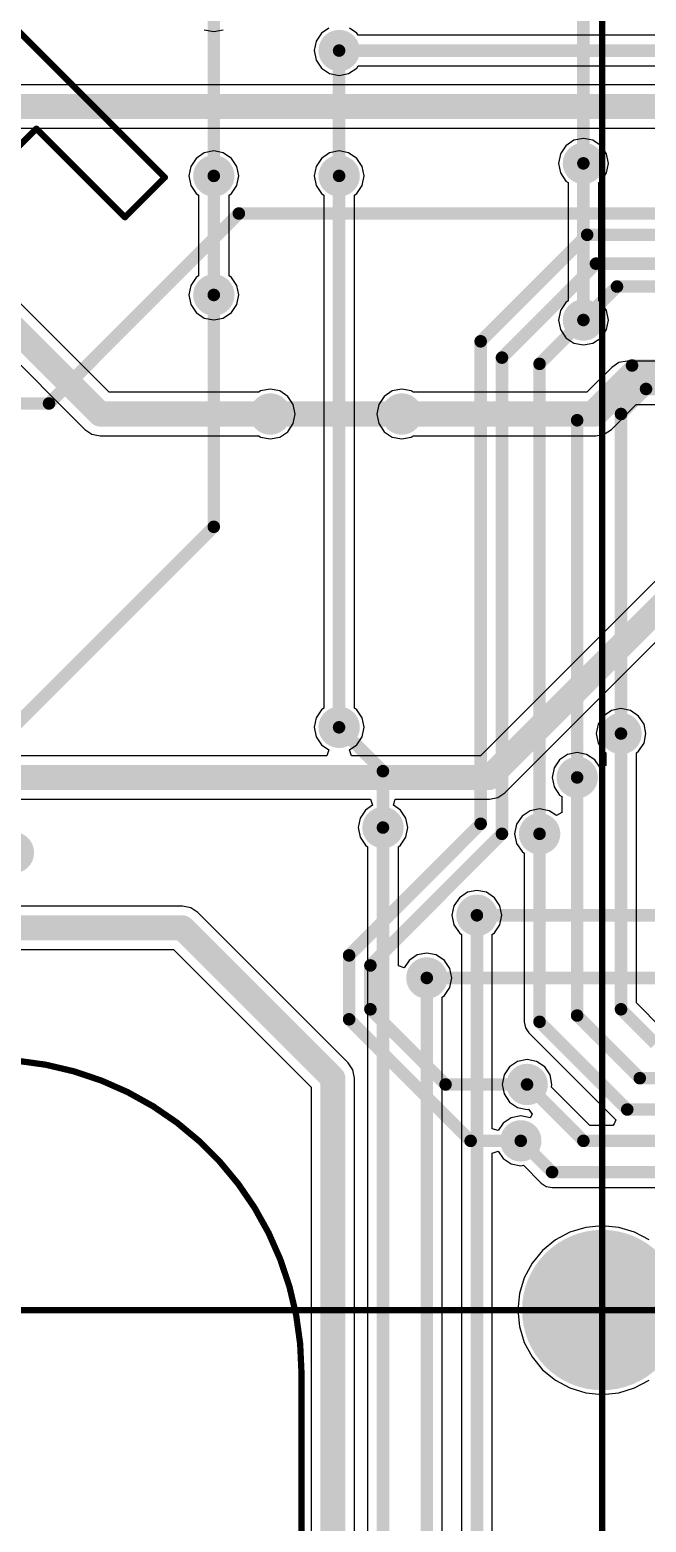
# Model space of a CAD drawing. Extents: x 6.31 to 9.67, y 3.49 to 7.65.
# Drawn here: x 7.023 to 7.515, y 5.828 to 7.019 of the extents above; entities that cross this region are included whole.
import ezdxf

# ---------------------------------------------------------------- set-up
doc = ezdxf.new("R2010")
doc.units = 0
for name, color, linetype in [('BOTTOMLAYER', 5, 'CONTINUOUS'), ('BOTTOMSOLDER', 6, 'CONTINUOUS'), ('MECHANICAL10', 56, 'CONTINUOUS'), ('MECHANICAL2', 216, 'CONTINUOUS'), ('MULTILAYER', 9, 'CONTINUOUS'), ('TOPLAYER', 1, 'CONTINUOUS'), ('TOPOVERLAY', 2, 'CONTINUOUS'), ('TOPSOLDER', 216, 'CONTINUOUS')]:
    doc.layers.add(name, color=color, linetype=linetype)

msp = doc.modelspace()

# ---------------------------------------------------------------- linework, layer by layer
at = {"layer": 'BOTTOMLAYER'}
for p, q in [((7.1621, 7.0187), (7.1697, 7.0172)), ((7.1697, 7.0172), (7.1773, 7.0187)), ((7.2557, 7.0161), (7.2514, 7.0097)), ((7.2615, 7.0201), (7.2557, 7.0161)), ((7.2838, 7.0161), (7.2779, 7.0201)), ((7.285, 7.0143), (7.2838, 7.0161)), ((7.9797, 7.0143), (7.285, 7.0143)), ((7.2514, 7.0097), (7.2498, 7.0021)), ((7.2498, 7.0021), (7.2514, 6.9945)), ((7.2514, 6.9945), (7.2557, 6.988)), ((7.2557, 6.988), (7.2621, 6.9837)), ((7.2621, 6.9837), (7.2697, 6.9822)), ((7.2697, 6.9822), (7.2773, 6.9837)), ((7.2773, 6.9837), (7.2838, 6.988)), ((7.2838, 6.988), (7.285, 6.9898)), ((7.285, 6.9898), (7.9847, 6.9898)), ((7.5344, 6.9748), (7.0134, 6.9748)), ((7.0134, 6.9401), (7.5272, 6.9401)), ((7.4647, 6.932), (7.4571, 6.9305)), ((7.4723, 6.9305), (7.4647, 6.932)), ((7.1621, 6.9205), (7.1557, 6.9161)), ((7.1697, 6.922), (7.1621, 6.9205)), ((7.1773, 6.9205), (7.1697, 6.922)), ((7.1838, 6.9161), (7.1773, 6.9205)), ((7.2621, 6.9205), (7.2557, 6.9161)), ((7.2697, 6.922), (7.2621, 6.9205)), ((7.2773, 6.9205), (7.2697, 6.922)), ((7.2838, 6.9161), (7.2773, 6.9205)), ((7.4464, 6.9197), (7.4448, 6.9121)), ((7.4507, 6.9261), (7.4464, 6.9197)), ((7.4571, 6.9305), (7.4507, 6.9261)), ((7.4788, 6.9261), (7.4723, 6.9305)), ((7.4831, 6.9197), (7.4788, 6.9261)), ((7.4846, 6.9121), (7.4831, 6.9197)), ((7.1514, 6.9097), (7.1498, 6.9021)), ((7.1557, 6.9161), (7.1514, 6.9097)), ((7.1881, 6.9097), (7.1838, 6.9161)), ((7.1896, 6.9021), (7.1881, 6.9097)), ((7.2514, 6.9097), (7.2498, 6.9021)), ((7.2557, 6.9161), (7.2514, 6.9097)), ((7.2881, 6.9097), (7.2838, 6.9161)), ((7.2896, 6.9021), (7.2881, 6.9097)), ((7.4448, 6.9121), (7.4464, 6.9045)), ((7.4831, 6.9045), (7.4846, 6.9121)), ((7.1498, 6.9021), (7.1514, 6.8945)), ((7.1881, 6.8945), (7.1896, 6.9021)), ((7.2498, 6.9021), (7.2514, 6.8945)), ((7.2881, 6.8945), (7.2896, 6.9021)), ((7.4464, 6.9045), (7.4507, 6.898)), ((7.4507, 6.898), (7.4525, 6.8968)), ((7.4525, 6.8968), (7.4525, 6.8024)), ((7.477, 6.8968), (7.4788, 6.898)), ((7.477, 6.8024), (7.477, 6.8968)), ((7.4788, 6.898), (7.4831, 6.9045)), ((7.1514, 6.8945), (7.1557, 6.888)), ((7.1557, 6.888), (7.1575, 6.8868)), ((7.1575, 6.8868), (7.1575, 6.8224)), ((7.182, 6.8868), (7.1838, 6.888)), ((7.182, 6.8224), (7.182, 6.8868)), ((7.1838, 6.888), (7.1881, 6.8945)), ((7.2514, 6.8945), (7.2557, 6.888)), ((7.2557, 6.888), (7.2575, 6.8868)), ((7.2575, 6.8868), (7.2575, 6.4774)), ((7.282, 6.8868), (7.2838, 6.888)), ((7.282, 6.4774), (7.282, 6.8868)), ((7.2838, 6.888), (7.2881, 6.8945)), ((7.0862, 6.7294), (6.9437, 6.8719)), ((6.9192, 6.8474), (7.0668, 6.6998)), ((7.1514, 6.8147), (7.1498, 6.8071)), ((7.1557, 6.8211), (7.1514, 6.8147)), ((7.1575, 6.8224), (7.1557, 6.8211)), ((7.1838, 6.8211), (7.182, 6.8224)), ((7.1881, 6.8147), (7.1838, 6.8211)), ((7.1896, 6.8071), (7.1881, 6.8147)), ((7.1498, 6.8071), (7.1514, 6.7995)), ((7.1881, 6.7995), (7.1896, 6.8071)), ((7.4507, 6.8011), (7.4464, 6.7947)), ((7.4525, 6.8024), (7.4507, 6.8011)), ((7.4788, 6.8011), (7.477, 6.8024)), ((7.4831, 6.7947), (7.4788, 6.8011)), ((7.1514, 6.7995), (7.1557, 6.793)), ((7.1557, 6.793), (7.1621, 6.7887)), ((7.1621, 6.7887), (7.1697, 6.7872)), ((7.1697, 6.7872), (7.1773, 6.7887)), ((7.1773, 6.7887), (7.1838, 6.793)), ((7.1838, 6.793), (7.1881, 6.7995)), ((7.4464, 6.7947), (7.4448, 6.7871)), ((7.4846, 6.7871), (7.4831, 6.7947)), ((7.4448, 6.7871), (7.4464, 6.7795)), ((7.4464, 6.7795), (7.4507, 6.773)), ((7.4788, 6.773), (7.4831, 6.7795)), ((7.4831, 6.7795), (7.4846, 6.7871)), ((7.4507, 6.773), (7.4571, 6.7687)), ((7.4571, 6.7687), (7.4647, 6.7672)), ((7.4647, 6.7672), (7.4723, 6.7687)), ((7.4723, 6.7687), (7.4788, 6.773)), ((7.4931, 6.7531), (7.4875, 6.7493)), ((7.4997, 6.7544), (7.4931, 6.7531)), ((7.8149, 6.7544), (7.4997, 6.7544)), ((7.4875, 6.7493), (7.4675, 6.7294)), ((7.2056, 6.7294), (7.0862, 6.7294)), ((7.2071, 6.7305), (7.2056, 6.7294)), ((7.2147, 6.732), (7.2071, 6.7305)), ((7.2223, 6.7305), (7.2147, 6.732)), ((7.2288, 6.7261), (7.2223, 6.7305)), ((7.3121, 6.7305), (7.3057, 6.7261)), ((7.3197, 6.732), (7.3121, 6.7305)), ((7.3273, 6.7305), (7.3197, 6.732)), ((7.3289, 6.7294), (7.3273, 6.7305)), ((7.4675, 6.7294), (7.3289, 6.7294)), ((7.2331, 6.7197), (7.2288, 6.7261)), ((7.2346, 6.7121), (7.2331, 6.7197)), ((7.3014, 6.7197), (7.2998, 6.7121)), ((7.3057, 6.7261), (7.3014, 6.7197)), ((7.487, 6.6998), (7.5069, 6.7198)), ((7.5069, 6.7198), (7.9306, 6.7198)), ((7.2288, 6.698), (7.2331, 6.7045)), ((7.2331, 6.7045), (7.2346, 6.7121)), ((7.2998, 6.7121), (7.3014, 6.7045)), ((7.3014, 6.7045), (7.3057, 6.698)), ((7.0668, 6.6998), (7.0724, 6.6961)), ((7.0724, 6.6961), (7.079, 6.6947)), ((7.079, 6.6947), (7.079, 6.6947)), ((7.079, 6.6947), (7.2056, 6.6947)), ((7.2056, 6.6947), (7.2071, 6.6937)), ((7.2071, 6.6937), (7.2147, 6.6922)), ((7.2147, 6.6922), (7.2223, 6.6937)), ((7.2223, 6.6937), (7.2288, 6.698)), ((7.3057, 6.698), (7.3121, 6.6937)), ((7.3121, 6.6937), (7.3197, 6.6922)), ((7.3197, 6.6922), (7.3273, 6.6937)), ((7.3273, 6.6937), (7.3289, 6.6947)), ((7.3289, 6.6947), (7.4747, 6.6947)), ((7.4747, 6.6947), (7.4814, 6.6961)), ((7.4814, 6.6961), (7.487, 6.6998)), ((7.487, 6.6998), (7.487, 6.6998)), ((7.487, 6.6998), (7.487, 6.6998)), ((7.5825, 6.6393), (7.3825, 6.4394)), ((7.402, 6.4098), (7.6019, 6.6098)), ((7.2514, 6.4697), (7.2498, 6.4621)), ((7.2557, 6.4761), (7.2514, 6.4697)), ((7.2575, 6.4774), (7.2557, 6.4761)), ((7.2838, 6.4761), (7.282, 6.4774)), ((7.2881, 6.4697), (7.2838, 6.4761)), ((7.2896, 6.4621), (7.2881, 6.4697)), ((7.4807, 6.4711), (7.4764, 6.4647)), ((7.4871, 6.4755), (7.4807, 6.4711)), ((7.4947, 6.477), (7.4871, 6.4755)), ((7.5023, 6.4755), (7.4947, 6.477)), ((7.5088, 6.4711), (7.5023, 6.4755)), ((7.5131, 6.4647), (7.5088, 6.4711)), ((7.2498, 6.4621), (7.2514, 6.4545)), ((7.2514, 6.4545), (7.2557, 6.448)), ((7.2838, 6.448), (7.2881, 6.4545)), ((7.2881, 6.4545), (7.2896, 6.4621)), ((7.4764, 6.4647), (7.4748, 6.4571)), ((7.4748, 6.4571), (7.4764, 6.4495)), ((7.5146, 6.4571), (7.5131, 6.4647)), ((7.5131, 6.4495), (7.5146, 6.4571)), ((7.2557, 6.448), (7.2614, 6.4442)), ((7.2614, 6.4442), (7.2599, 6.4394)), ((7.2781, 6.4442), (7.2838, 6.448)), ((7.2795, 6.4394), (7.2781, 6.4442)), ((7.4764, 6.4495), (7.4807, 6.443)), ((7.4807, 6.443), (7.4825, 6.4418)), ((7.507, 6.4418), (7.5088, 6.443)), ((7.5088, 6.443), (7.5131, 6.4495)), ((7.2599, 6.4394), (6.828, 6.4394)), ((7.3825, 6.4394), (7.2795, 6.4394)), ((7.4457, 6.4361), (7.4414, 6.4297)), ((7.4521, 6.4405), (7.4457, 6.4361)), ((7.4597, 6.442), (7.4521, 6.4405)), ((7.4673, 6.4405), (7.4597, 6.442)), ((7.4738, 6.4361), (7.4673, 6.4405)), ((7.4777, 6.4303), (7.4738, 6.4361)), ((7.4825, 6.4317), (7.4777, 6.4303)), ((7.4825, 6.4418), (7.4825, 6.4317)), ((7.507, 6.2422), (7.507, 6.4418)), ((7.4414, 6.4297), (7.4398, 6.4221)), ((7.4398, 6.4221), (7.4414, 6.4145)), ((7.3964, 6.4061), (7.402, 6.4098)), ((7.402, 6.4098), (7.402, 6.4098)), ((7.402, 6.4098), (7.402, 6.4098)), ((7.4414, 6.4145), (7.4457, 6.408)), ((7.4457, 6.408), (7.4475, 6.4068)), ((7.4475, 6.4068), (7.4475, 6.394)), ((6.828, 6.4047), (7.2949, 6.4047)), ((7.2907, 6.3961), (7.2864, 6.3897)), ((7.2964, 6.4), (7.2907, 6.3961)), ((7.2949, 6.4047), (7.2964, 6.4)), ((7.3131, 6.4), (7.3145, 6.4047)), ((7.3188, 6.3961), (7.3131, 6.4)), ((7.3145, 6.4047), (7.3897, 6.4047)), ((7.3231, 6.3897), (7.3188, 6.3961)), ((7.3897, 6.4047), (7.3964, 6.4061)), ((7.4221, 6.3955), (7.4157, 6.3911)), ((7.4297, 6.397), (7.4221, 6.3955)), ((7.4373, 6.3955), (7.4297, 6.397)), ((7.4431, 6.3916), (7.4373, 6.3955)), ((7.2864, 6.3897), (7.2848, 6.3821)), ((7.3246, 6.3821), (7.3231, 6.3897)), ((7.4114, 6.3847), (7.4098, 6.3771)), ((7.4157, 6.3911), (7.4114, 6.3847)), ((7.4475, 6.394), (7.4431, 6.3916)), ((7.2848, 6.3821), (7.2864, 6.3745)), ((7.2864, 6.3745), (7.2907, 6.368)), ((7.3188, 6.368), (7.3231, 6.3745)), ((7.3231, 6.3745), (7.3246, 6.3821)), ((7.4098, 6.3771), (7.4114, 6.3695)), ((7.2907, 6.368), (7.2925, 6.3668)), ((7.2925, 6.3668), (7.2925, 5.0824)), ((7.317, 6.3668), (7.3188, 6.368)), ((7.317, 6.2717), (7.317, 6.3668)), ((7.4114, 6.3695), (7.4157, 6.363)), ((7.4157, 6.363), (7.4175, 6.3618)), ((7.4175, 6.3618), (7.4175, 6.2271)), ((7.3657, 6.3261), (7.3614, 6.3197)), ((7.3721, 6.3305), (7.3657, 6.3261)), ((7.3797, 6.332), (7.3721, 6.3305)), ((7.3873, 6.3305), (7.3797, 6.332)), ((7.3938, 6.3261), (7.3873, 6.3305)), ((7.3981, 6.3197), (7.3938, 6.3261)), ((7.1447, 6.3194), (6.6189, 6.3194)), ((7.1514, 6.3181), (7.1447, 6.3194)), ((7.157, 6.3143), (7.1514, 6.3181)), ((7.277, 6.1943), (7.157, 6.3143)), ((7.3614, 6.3197), (7.3598, 6.3121)), ((7.3598, 6.3121), (7.3614, 6.3045)), ((7.3996, 6.3121), (7.3981, 6.3197)), ((7.3981, 6.3045), (7.3996, 6.3121)), ((7.3614, 6.3045), (7.3657, 6.298)), ((7.3938, 6.298), (7.3981, 6.3045)), ((7.3657, 6.298), (7.3675, 6.2968)), ((7.3675, 6.2968), (7.3675, 4.9909)), ((7.392, 6.2968), (7.3938, 6.298)), ((7.392, 6.1417), (7.392, 6.2968)), ((6.6189, 6.2847), (7.1375, 6.2847)), ((7.1375, 6.2847), (7.2474, 6.1749)), ((7.3257, 6.2761), (7.3217, 6.2703)), ((7.3321, 6.2805), (7.3257, 6.2761)), ((7.3397, 6.282), (7.3321, 6.2805)), ((7.3473, 6.2805), (7.3397, 6.282)), ((7.3538, 6.2761), (7.3473, 6.2805)), ((7.3581, 6.2697), (7.3538, 6.2761)), ((7.3217, 6.2703), (7.317, 6.2717)), ((7.3596, 6.2621), (7.3581, 6.2697)), ((7.3538, 6.248), (7.3581, 6.2545)), ((7.3581, 6.2545), (7.3596, 6.2621)), ((7.352, 6.2468), (7.3538, 6.248)), ((7.352, 5.0524), (7.352, 6.2468)), ((7.5273, 6.2218), (7.507, 6.2422)), ((7.4175, 6.2271), (7.4175, 6.2271)), ((7.4175, 6.2271), (7.4175, 6.2271)), ((7.4175, 6.2271), (7.4184, 6.2224)), ((7.4184, 6.2224), (7.4211, 6.2184)), ((7.4211, 6.2184), (7.4906, 6.1489)), ((7.0454, 6.1912), (7.0178, 6.1959)), ((7.2807, 6.1887), (7.277, 6.1943)), ((7.4121, 6.1955), (7.4057, 6.1911)), ((7.4197, 6.197), (7.4121, 6.1955)), ((7.4273, 6.1955), (7.4197, 6.197)), ((7.4338, 6.1911), (7.4273, 6.1955)), ((7.0724, 6.1834), (7.0454, 6.1912)), ((7.0984, 6.1727), (7.0724, 6.1834)), ((7.2821, 6.1821), (7.2807, 6.1887)), ((7.2821, 5.0769), (7.2821, 6.1821)), ((7.4014, 6.1847), (7.3998, 6.1771)), ((7.4057, 6.1911), (7.4014, 6.1847)), ((7.4381, 6.1847), (7.4338, 6.1911)), ((7.4396, 6.1771), (7.4381, 6.1847)), ((7.1229, 6.1591), (7.0984, 6.1727)), ((7.2474, 6.1749), (7.2474, 5.0393)), ((7.3998, 6.1771), (7.4014, 6.1695)), ((7.4014, 6.1695), (7.4057, 6.163)), ((7.4392, 6.1749), (7.4396, 6.1771)), ((7.4698, 6.1443), (7.4392, 6.1749)), ((7.1458, 6.1428), (7.1229, 6.1591)), ((7.4057, 6.163), (7.4121, 6.1587)), ((7.4121, 6.1587), (7.4197, 6.1572)), ((7.4197, 6.1572), (7.4209, 6.1574)), ((7.4209, 6.1574), (7.4239, 6.1534)), ((7.4007, 6.1461), (7.3967, 6.1403)), ((7.4071, 6.1505), (7.4007, 6.1461)), ((7.4147, 6.152), (7.4071, 6.1505)), ((7.4223, 6.1505), (7.4147, 6.152)), ((7.4239, 6.1534), (7.4223, 6.1505)), ((7.4892, 6.1456), (7.4883, 6.1443)), ((7.4906, 6.1489), (7.4892, 6.1456)), ((7.1668, 6.1241), (7.1458, 6.1428)), ((7.3967, 6.1403), (7.392, 6.1417)), ((7.4883, 6.1443), (7.4698, 6.1443)), ((7.1855, 6.1032), (7.1668, 6.1241)), ((7.392, 6.1224), (7.3967, 6.1239)), ((7.392, 4.9721), (7.392, 6.1224)), ((7.3967, 6.1239), (7.4007, 6.118)), ((7.4007, 6.118), (7.4071, 6.1137)), ((7.4071, 6.1137), (7.4147, 6.1122)), ((7.4147, 6.1122), (7.4169, 6.1126)), ((7.4169, 6.1126), (7.4311, 6.0984)), ((7.2017, 6.0803), (7.1855, 6.1032)), ((7.4311, 6.0984), (7.435, 6.0958)), ((7.435, 6.0958), (7.4397, 6.0948)), ((7.4397, 6.0948), (7.6797, 6.0948)), ((7.2153, 6.0557), (7.2017, 6.0803)), ((7.4666, 6.0631), (7.454, 6.0593)), ((7.4797, 6.0644), (7.4666, 6.0631)), ((7.4929, 6.0631), (7.4797, 6.0644)), ((7.5055, 6.0593), (7.4929, 6.0631)), ((7.2261, 6.0298), (7.2153, 6.0557)), ((7.4423, 6.0531), (7.4321, 6.0447)), ((7.454, 6.0593), (7.4423, 6.0531)), ((7.5171, 6.0531), (7.5055, 6.0593)), ((7.4321, 6.0447), (7.4238, 6.0345)), ((7.2338, 6.0028), (7.2261, 6.0298)), ((7.4238, 6.0345), (7.4175, 6.0228)), ((7.4175, 6.0228), (7.4137, 6.0102)), ((7.2385, 5.9751), (7.2338, 6.0028)), ((7.4137, 6.0102), (7.4124, 5.9971)), ((7.4124, 5.9971), (7.4137, 5.9839)), ((7.4137, 5.9839), (7.4175, 5.9713)), ((7.2401, 5.9471), (7.2385, 5.9751)), ((7.4175, 5.9713), (7.4238, 5.9597)), ((7.4238, 5.9597), (7.4321, 5.9495)), ((7.2397, 5.9467), (7.2401, 5.9471)), ((7.2401, 5.1971), (7.2397, 5.9467)), ((7.2401, 5.9471), (7.2401, 5.9471)), ((7.4321, 5.9495), (7.4423, 5.9411)), ((7.4423, 5.9411), (7.454, 5.9349)), ((7.454, 5.9349), (7.4666, 5.9311)), ((7.4666, 5.9311), (7.4797, 5.9298)), ((7.4797, 5.9298), (7.4929, 5.9311)), ((7.4929, 5.9311), (7.5055, 5.9349)), ((7.5055, 5.9349), (7.5171, 5.9411))]:
    msp.add_line(p, q, dxfattribs=at)
for points, const_width in [([(7.2635, 7.0021, 1), (7.276, 7.0021, 1)], 0.0125), ([(7.2672, 7.0021, 1), (7.2722, 7.0021, 1)], 0.005), ([(7.4585, 6.9121, 1), (7.471, 6.9121, 1)], 0.0125), ([(7.1635, 6.9021, 1), (7.176, 6.9021, 1)], 0.0125), ([(7.1672, 6.9021, 1), (7.1722, 6.9021, 1)], 0.005), ([(7.2635, 6.9021, 1), (7.276, 6.9021, 1)], 0.0125), ([(7.2672, 6.9021, 1), (7.2722, 6.9021, 1)], 0.005), ([(7.4622, 6.9121, 1), (7.4672, 6.9121, 1)], 0.005), ([(7.1635, 6.8071, 1), (7.176, 6.8071, 1)], 0.0125), ([(7.1672, 6.8071, 1), (7.1722, 6.8071, 1)], 0.005), ([(7.4585, 6.7871, 1), (7.471, 6.7871, 1)], 0.0125), ([(7.4622, 6.7871, 1), (7.4672, 6.7871, 1)], 0.005), ([(7.4947, 6.7371, 1), (7.5047, 6.7371, 1)], 0.01), ([(7.4947, 6.7371, 1), (7.5047, 6.7371, 1)], 0.01), ([(7.074, 6.7121, 1), (7.084, 6.7121, 1)], 0.01), ([(7.074, 6.7121, 1), (7.084, 6.7121, 1)], 0.01), ([(7.2085, 6.7121, 1), (7.221, 6.7121, 1)], 0.0125), ([(7.2097, 6.7121, 1), (7.2197, 6.7121, 1)], 0.01), ([(7.3135, 6.7121, 1), (7.326, 6.7121, 1)], 0.0125), ([(7.3147, 6.7121, 1), (7.3247, 6.7121, 1)], 0.01), ([(7.4697, 6.7121, 1), (7.4797, 6.7121, 1)], 0.01), ([(7.4697, 6.7121, 1), (7.4797, 6.7121, 1)], 0.01), ([(7.2635, 6.4621, 1), (7.276, 6.4621, 1)], 0.0125), ([(7.2672, 6.4621, 1), (7.2722, 6.4621, 1)], 0.005), ([(7.4885, 6.4571, 1), (7.501, 6.4571, 1)], 0.0125), ([(7.4922, 6.4571, 1), (7.4972, 6.4571, 1)], 0.005), ([(7.3847, 6.4221, 1), (7.3947, 6.4221, 1)], 0.01), ([(7.3847, 6.4221, 1), (7.3947, 6.4221, 1)], 0.01), ([(7.4535, 6.4221, 1), (7.466, 6.4221, 1)], 0.0125), ([(7.4572, 6.4221, 1), (7.4622, 6.4221, 1)], 0.005), ([(7.2985, 6.3821, 1), (7.311, 6.3821, 1)], 0.0125), ([(7.3022, 6.3821, 1), (7.3072, 6.3821, 1)], 0.005), ([(7.4235, 6.3771, 1), (7.436, 6.3771, 1)], 0.0125), ([(7.4272, 6.3771, 1), (7.4322, 6.3771, 1)], 0.005), ([(7.3735, 6.3121, 1), (7.386, 6.3121, 1)], 0.0125), ([(7.1397, 6.3021, 1), (7.1497, 6.3021, 1)], 0.01), ([(7.1397, 6.3021, 1), (7.1497, 6.3021, 1)], 0.01), ([(7.3772, 6.3121, 1), (7.3822, 6.3121, 1)], 0.005), ([(7.3335, 6.2621, 1), (7.346, 6.2621, 1)], 0.0125), ([(7.3372, 6.2621, 1), (7.3422, 6.2621, 1)], 0.005), ([(7.4922, 6.2371, 1), (7.4972, 6.2371, 1)], 0.005), ([(7.4922, 6.2371, 1), (7.4972, 6.2371, 1)], 0.005), ([(7.4272, 6.2271, 1), (7.4322, 6.2271, 1)], 0.005), ([(7.4272, 6.2271, 1), (7.4322, 6.2271, 1)], 0.005), ([(7.4572, 6.2321, 1), (7.4622, 6.2321, 1)], 0.005), ([(7.4572, 6.2321, 1), (7.4622, 6.2321, 1)], 0.005), ([(7.2597, 6.1821, 1), (7.2697, 6.1821, 1)], 0.01), ([(7.2597, 6.1821, 1), (7.2697, 6.1821, 1)], 0.01), ([(7.4135, 6.1771, 1), (7.426, 6.1771, 1)], 0.0125), ([(7.4172, 6.1771, 1), (7.4222, 6.1771, 1)], 0.005), ([(7.5072, 6.1821, 1), (7.5122, 6.1821, 1)], 0.005), ([(7.5072, 6.1821, 1), (7.5122, 6.1821, 1)], 0.005), ([(7.4972, 6.1571, 1), (7.5022, 6.1571, 1)], 0.005), ([(7.4972, 6.1571, 1), (7.5022, 6.1571, 1)], 0.005), ([(7.4085, 6.1321, 1), (7.421, 6.1321, 1)], 0.0125), ([(7.4122, 6.1321, 1), (7.4172, 6.1321, 1)], 0.005), ([(7.4622, 6.1321, 1), (7.4672, 6.1321, 1)], 0.005), ([(7.4622, 6.1321, 1), (7.4672, 6.1321, 1)], 0.005), ([(7.4372, 6.1071, 1), (7.4422, 6.1071, 1)], 0.005), ([(7.4372, 6.1071, 1), (7.4422, 6.1071, 1)], 0.005), ([(7.4497, 5.9971, 1), (7.5097, 5.9971, 1)], 0.06)]:
    msp.add_lwpolyline(points, format="xyb", close=True, dxfattribs=dict(at, const_width=const_width))
for points, const_width in [([(7.2697, 7.0021), (7.9847, 7.0021)], 0.01), ([(6.9751, 6.9574), (7.5344, 6.9574)], 0.02), ([(7.1697, 6.8071), (7.1697, 6.9021)], 0.01), ([(7.2697, 6.4621), (7.2697, 6.9021)], 0.01), ([(7.4647, 6.7871), (7.4647, 6.9121)], 0.01), ([(6.9044, 6.8867), (7.079, 6.7121)], 0.02), ([(7.4747, 6.7121), (7.4997, 6.7371)], 0.02), ([(7.4997, 6.7371), (7.9397, 6.7371)], 0.02), ([(7.079, 6.7121), (7.2147, 6.7121)], 0.02), ([(7.3197, 6.7121), (7.4747, 6.7121)], 0.02), ([(7.3897, 6.4221), (7.5947, 6.6271)], 0.02), ([(7.4947, 6.2371), (7.4947, 6.4571)], 0.01), ([(6.7897, 6.4221), (7.3897, 6.4221)], 0.02), ([(7.4597, 6.2321), (7.4597, 6.4221)], 0.01), ([(7.3047, 5.0671), (7.3047, 6.3821)], 0.01), ([(7.4297, 6.2271), (7.4297, 6.3771)], 0.01), ([(6.6097, 6.3021), (7.1447, 6.3021)], 0.02), ([(7.1447, 6.3021), (7.2647, 6.1821)], 0.02), ([(7.3797, 4.9721), (7.3797, 6.3121)], 0.01), ([(7.3397, 5.0371), (7.3397, 6.2621)], 0.01), ([(7.4947, 6.2371), (7.5222, 6.2096)], 0.01), ([(7.4297, 6.2271), (7.4997, 6.1571)], 0.01), ([(7.4597, 6.2321), (7.5097, 6.1821)], 0.01), ([(7.2647, 5.0321), (7.2647, 6.1821)], 0.02), ([(7.4197, 6.1771), (7.4647, 6.1321)], 0.01), ([(7.5097, 6.1821), (7.7197, 6.1821)], 0.01), ([(7.4997, 6.1571), (7.7047, 6.1571)], 0.01), ([(7.4147, 6.1321), (7.4397, 6.1071)], 0.01), ([(7.4647, 6.1321), (7.6947, 6.1321)], 0.01), ([(7.4397, 6.1071), (7.6847, 6.1071)], 0.01)]:
    msp.add_lwpolyline(points, dxfattribs=dict(at, const_width=const_width))
at = {"layer": 'BOTTOMSOLDER'}
for points, const_width in [([(7.2615, 7.0021, 1), (7.278, 7.0021, 1)], 0.0165), ([(7.1615, 6.9021, 1), (7.178, 6.9021, 1)], 0.0165), ([(7.2615, 6.9021, 1), (7.278, 6.9021, 1)], 0.0165), ([(7.4565, 6.9121, 1), (7.473, 6.9121, 1)], 0.0165), ([(7.1615, 6.8071, 1), (7.178, 6.8071, 1)], 0.0165), ([(7.4565, 6.7871, 1), (7.473, 6.7871, 1)], 0.0165), ([(7.2065, 6.7121, 1), (7.223, 6.7121, 1)], 0.0165), ([(7.3115, 6.7121, 1), (7.328, 6.7121, 1)], 0.0165), ([(7.2615, 6.4621, 1), (7.278, 6.4621, 1)], 0.0165), ([(7.4865, 6.4571, 1), (7.503, 6.4571, 1)], 0.0165), ([(7.4515, 6.4221, 1), (7.468, 6.4221, 1)], 0.0165), ([(7.2965, 6.3821, 1), (7.313, 6.3821, 1)], 0.0165), ([(7.4215, 6.3771, 1), (7.438, 6.3771, 1)], 0.0165), ([(7.0015, 6.3621, 1), (7.018, 6.3621, 1)], 0.0165), ([(7.3715, 6.3121, 1), (7.388, 6.3121, 1)], 0.0165), ([(7.3315, 6.2621, 1), (7.348, 6.2621, 1)], 0.0165), ([(7.4115, 6.1771, 1), (7.428, 6.1771, 1)], 0.0165), ([(7.4065, 6.1321, 1), (7.423, 6.1321, 1)], 0.0165), ([(7.4477, 5.9971, 1), (7.5117, 5.9971, 1)], 0.064)]:
    msp.add_lwpolyline(points, format="xyb", close=True, dxfattribs=dict(at, const_width=const_width))
at = {"layer": 'MECHANICAL10', "const_width": 0.005}
for points in [[(7.4797, 3.4971), (7.4797, 7.6471)], [(6.3114, 5.9971), (9.668, 5.9971)]]:
    msp.add_lwpolyline(points, dxfattribs=at)
at = {"layer": 'MECHANICAL2', "const_width": 0.005}
for points in [[(6.3152, 6.4902, -0.203104), (7.0355, 7.604)], [(6.9897, 6.1971, -0.414214), (7.2397, 5.9471)]]:
    msp.add_lwpolyline(points, format="xyb", dxfattribs=at)
msp.add_lwpolyline([(7.2397, 5.1971), (7.2397, 5.9471)], dxfattribs=at)
at = {"layer": 'MECHANICAL2', "const_width": 0.0025}
msp.add_lwpolyline([(7.2385, 5.9471, 1), (7.241, 5.9471, 1)], format="xyb", close=True, dxfattribs=at)
msp.add_lwpolyline([(7.2385, 5.9471, 1), (7.241, 5.9471, 1)], format="xyb", close=True, dxfattribs=at)
at = {"layer": 'MULTILAYER'}
for points, const_width in [([(7.2635, 7.0021, 1), (7.276, 7.0021, 1)], 0.0125), ([(7.4585, 6.9121, 1), (7.471, 6.9121, 1)], 0.0125), ([(7.1635, 6.9021, 1), (7.176, 6.9021, 1)], 0.0125), ([(7.2635, 6.9021, 1), (7.276, 6.9021, 1)], 0.0125), ([(7.1635, 6.8071, 1), (7.176, 6.8071, 1)], 0.0125), ([(7.4585, 6.7871, 1), (7.471, 6.7871, 1)], 0.0125), ([(7.2085, 6.7121, 1), (7.221, 6.7121, 1)], 0.0125), ([(7.3135, 6.7121, 1), (7.326, 6.7121, 1)], 0.0125), ([(7.2635, 6.4621, 1), (7.276, 6.4621, 1)], 0.0125), ([(7.4885, 6.4571, 1), (7.501, 6.4571, 1)], 0.0125), ([(7.4535, 6.4221, 1), (7.466, 6.4221, 1)], 0.0125), ([(7.2985, 6.3821, 1), (7.311, 6.3821, 1)], 0.0125), ([(7.4235, 6.3771, 1), (7.436, 6.3771, 1)], 0.0125), ([(7.3735, 6.3121, 1), (7.386, 6.3121, 1)], 0.0125), ([(7.3335, 6.2621, 1), (7.346, 6.2621, 1)], 0.0125), ([(7.4135, 6.1771, 1), (7.426, 6.1771, 1)], 0.0125), ([(7.4085, 6.1321, 1), (7.421, 6.1321, 1)], 0.0125), ([(7.4497, 5.9971, 1), (7.5097, 5.9971, 1)], 0.06)]:
    msp.add_lwpolyline(points, format="xyb", close=True, dxfattribs=dict(at, const_width=const_width))
at = {"layer": 'TOPLAYER'}
for points, const_width in [([(7.4647, 6.9121), (7.4647, 7.2671)], 0.01), ([(7.1697, 6.9021), (7.1697, 7.0371)], 0.01), ([(7.2697, 6.9021), (7.2697, 7.0021)], 0.01), ([(7.0382, 6.7205), (7.1897, 6.8721)], 0.01), ([(7.1897, 6.8721), (7.5747, 6.8721)], 0.01), ([(7.3827, 6.7701), (7.4677, 6.8551)], 0.01), ([(7.4677, 6.8551), (7.5827, 6.8551)], 0.01), ([(7.3997, 6.7571), (7.4747, 6.8321)], 0.01), ([(7.4747, 6.8321), (7.6147, 6.8321)], 0.01), ([(7.1697, 6.6221), (7.1697, 6.8071)], 0.01), ([(7.4647, 6.7871), (7.4915, 6.8138)], 0.01), ([(7.4915, 6.8138), (7.6895, 6.8138)], 0.01), ([(7.4297, 6.7521), (7.4647, 6.7871)], 0.01), ([(7.3827, 6.3851), (7.3827, 6.7701)], 0.01), ([(7.3997, 6.3771), (7.3997, 6.7571)], 0.01), ([(7.4297, 6.3771), (7.4297, 6.7521)], 0.01), ([(7.4597, 6.7071), (7.5035, 6.7508)], 0.01), ([(7.5035, 6.7508), (7.6895, 6.7508)], 0.01), ([(7.4947, 6.7121), (7.5147, 6.7321)], 0.01), ([(7.5147, 6.7321), (7.6197, 6.7321)], 0.01), ([(6.6494, 6.7205), (7.0382, 6.7205)], 0.01), ([(7.2147, 6.7121), (7.3197, 6.7121)], 0.02), ([(7.4947, 6.4571), (7.4947, 6.7121)], 0.01), ([(7.4597, 6.4221), (7.4597, 6.7071)], 0.01), ([(6.8747, 6.3271), (7.1697, 6.6221)], 0.01), ([(7.2697, 6.4621), (7.3047, 6.4271)], 0.01), ([(7.3047, 6.3821), (7.3047, 6.4271)], 0.01), ([(7.2777, 6.2801), (7.3827, 6.3851)], 0.01), ([(7.2947, 6.2721), (7.3997, 6.3771)], 0.01), ([(7.3797, 6.3121), (7.5347, 6.3121)], 0.01), ([(7.2777, 6.2291), (7.2777, 6.2801)], 0.01), ([(7.2947, 6.2371), (7.2947, 6.2721)], 0.01), ([(7.3397, 6.2621), (7.5497, 6.2621)], 0.01), ([(7.2947, 6.2371), (7.3547, 6.1771)], 0.01), ([(7.2777, 6.2291), (7.3747, 6.1321)], 0.01), ([(7.3547, 6.1771), (7.4197, 6.1771)], 0.01), ([(7.3747, 6.1321), (7.4147, 6.1321)], 0.01)]:
    msp.add_lwpolyline(points, dxfattribs=dict(at, const_width=const_width))
for points, const_width in [([(7.2635, 7.0021, 1), (7.276, 7.0021, 1)], 0.0125), ([(7.2672, 7.0021, 1), (7.2722, 7.0021, 1)], 0.005), ([(7.4585, 6.9121, 1), (7.471, 6.9121, 1)], 0.0125), ([(7.1635, 6.9021, 1), (7.176, 6.9021, 1)], 0.0125), ([(7.1672, 6.9021, 1), (7.1722, 6.9021, 1)], 0.005), ([(7.2635, 6.9021, 1), (7.276, 6.9021, 1)], 0.0125), ([(7.2672, 6.9021, 1), (7.2722, 6.9021, 1)], 0.005), ([(7.4622, 6.9121, 1), (7.4672, 6.9121, 1)], 0.005), ([(7.1872, 6.8721, 1), (7.1922, 6.8721, 1)], 0.005), ([(7.1872, 6.8721, 1), (7.1922, 6.8721, 1)], 0.005), ([(7.4652, 6.8551, 1), (7.4702, 6.8551, 1)], 0.005), ([(7.4652, 6.8551, 1), (7.4702, 6.8551, 1)], 0.005), ([(7.4722, 6.8321, 1), (7.4772, 6.8321, 1)], 0.005), ([(7.4722, 6.8321, 1), (7.4772, 6.8321, 1)], 0.005), ([(7.1635, 6.8071, 1), (7.176, 6.8071, 1)], 0.0125), ([(7.1672, 6.8071, 1), (7.1722, 6.8071, 1)], 0.005), ([(7.489, 6.8138, 1), (7.494, 6.8138, 1)], 0.005), ([(7.489, 6.8138, 1), (7.494, 6.8138, 1)], 0.005), ([(7.4585, 6.7871, 1), (7.471, 6.7871, 1)], 0.0125), ([(7.4622, 6.7871, 1), (7.4672, 6.7871, 1)], 0.005), ([(7.4622, 6.7871, 1), (7.4672, 6.7871, 1)], 0.005), ([(7.3802, 6.7701, 1), (7.3852, 6.7701, 1)], 0.005), ([(7.3802, 6.7701, 1), (7.3852, 6.7701, 1)], 0.005), ([(7.3972, 6.7571, 1), (7.4022, 6.7571, 1)], 0.005), ([(7.3972, 6.7571, 1), (7.4022, 6.7571, 1)], 0.005), ([(7.4272, 6.7521, 1), (7.4322, 6.7521, 1)], 0.005), ([(7.4272, 6.7521, 1), (7.4322, 6.7521, 1)], 0.005), ([(7.501, 6.7508, 1), (7.506, 6.7508, 1)], 0.005), ([(7.501, 6.7508, 1), (7.506, 6.7508, 1)], 0.005), ([(7.5122, 6.7321, 1), (7.5172, 6.7321, 1)], 0.005), ([(7.5122, 6.7321, 1), (7.5172, 6.7321, 1)], 0.005), ([(7.0357, 6.7205, 1), (7.0407, 6.7205, 1)], 0.005), ([(7.0357, 6.7205, 1), (7.0407, 6.7205, 1)], 0.005), ([(7.2085, 6.7121, 1), (7.221, 6.7121, 1)], 0.0125), ([(7.2097, 6.7121, 1), (7.2197, 6.7121, 1)], 0.01), ([(7.3135, 6.7121, 1), (7.326, 6.7121, 1)], 0.0125), ([(7.3147, 6.7121, 1), (7.3247, 6.7121, 1)], 0.01), ([(7.4922, 6.7121, 1), (7.4972, 6.7121, 1)], 0.005), ([(7.4922, 6.7121, 1), (7.4972, 6.7121, 1)], 0.005), ([(7.4572, 6.7071, 1), (7.4622, 6.7071, 1)], 0.005), ([(7.4572, 6.7071, 1), (7.4622, 6.7071, 1)], 0.005), ([(7.1672, 6.6221, 1), (7.1722, 6.6221, 1)], 0.005), ([(7.1672, 6.6221, 1), (7.1722, 6.6221, 1)], 0.005), ([(7.2635, 6.4621, 1), (7.276, 6.4621, 1)], 0.0125), ([(7.2672, 6.4621, 1), (7.2722, 6.4621, 1)], 0.005), ([(7.4885, 6.4571, 1), (7.501, 6.4571, 1)], 0.0125), ([(7.4922, 6.4571, 1), (7.4972, 6.4571, 1)], 0.005), ([(7.3022, 6.4271, 1), (7.3072, 6.4271, 1)], 0.005), ([(7.3022, 6.4271, 1), (7.3072, 6.4271, 1)], 0.005), ([(7.4535, 6.4221, 1), (7.466, 6.4221, 1)], 0.0125), ([(7.4572, 6.4221, 1), (7.4622, 6.4221, 1)], 0.005), ([(7.2985, 6.3821, 1), (7.311, 6.3821, 1)], 0.0125), ([(7.3022, 6.3821, 1), (7.3072, 6.3821, 1)], 0.005), ([(7.3802, 6.3851, 1), (7.3852, 6.3851, 1)], 0.005), ([(7.3802, 6.3851, 1), (7.3852, 6.3851, 1)], 0.005), ([(7.4235, 6.3771, 1), (7.436, 6.3771, 1)], 0.0125), ([(7.3972, 6.3771, 1), (7.4022, 6.3771, 1)], 0.005), ([(7.3972, 6.3771, 1), (7.4022, 6.3771, 1)], 0.005), ([(7.4272, 6.3771, 1), (7.4322, 6.3771, 1)], 0.005), ([(7.3735, 6.3121, 1), (7.386, 6.3121, 1)], 0.0125), ([(7.3772, 6.3121, 1), (7.3822, 6.3121, 1)], 0.005), ([(7.2752, 6.2801, 1), (7.2802, 6.2801, 1)], 0.005), ([(7.2752, 6.2801, 1), (7.2802, 6.2801, 1)], 0.005), ([(7.2922, 6.2721, 1), (7.2972, 6.2721, 1)], 0.005), ([(7.2922, 6.2721, 1), (7.2972, 6.2721, 1)], 0.005), ([(7.3335, 6.2621, 1), (7.346, 6.2621, 1)], 0.0125), ([(7.3372, 6.2621, 1), (7.3422, 6.2621, 1)], 0.005), ([(7.2922, 6.2371, 1), (7.2972, 6.2371, 1)], 0.005), ([(7.2922, 6.2371, 1), (7.2972, 6.2371, 1)], 0.005), ([(7.2752, 6.2291, 1), (7.2802, 6.2291, 1)], 0.005), ([(7.2752, 6.2291, 1), (7.2802, 6.2291, 1)], 0.005), ([(7.3522, 6.1771, 1), (7.3572, 6.1771, 1)], 0.005), ([(7.3522, 6.1771, 1), (7.3572, 6.1771, 1)], 0.005), ([(7.4135, 6.1771, 1), (7.426, 6.1771, 1)], 0.0125), ([(7.4172, 6.1771, 1), (7.4222, 6.1771, 1)], 0.005), ([(7.4085, 6.1321, 1), (7.421, 6.1321, 1)], 0.0125), ([(7.3722, 6.1321, 1), (7.3772, 6.1321, 1)], 0.005), ([(7.3722, 6.1321, 1), (7.3772, 6.1321, 1)], 0.005), ([(7.4122, 6.1321, 1), (7.4172, 6.1321, 1)], 0.005), ([(7.4497, 5.9971, 1), (7.5097, 5.9971, 1)], 0.06)]:
    msp.add_lwpolyline(points, format="xyb", close=True, dxfattribs=dict(at, const_width=const_width))
at = {"layer": 'TOPOVERLAY', "const_width": 0.005}
for points in [[(6.8796, 7.1519), (7.1306, 6.9009)], [(6.9221, 6.8337), (7.0281, 6.9398)], [(7.0281, 6.9398), (7.0988, 6.8691)], [(7.0988, 6.8691), (7.1306, 6.9009)]]:
    msp.add_lwpolyline(points, dxfattribs=at)
at = {"layer": 'TOPOVERLAY', "const_width": 0.0025}
for points in [[(7.0269, 6.9398, 1), (7.0294, 6.9398, 1)], [(7.0269, 6.9398, 1), (7.0294, 6.9398, 1)], [(7.1294, 6.9009, 1), (7.1319, 6.9009, 1)], [(7.1294, 6.9009, 1), (7.1319, 6.9009, 1)], [(7.0976, 6.8691, 1), (7.1001, 6.8691, 1)], [(7.0976, 6.8691, 1), (7.1001, 6.8691, 1)]]:
    msp.add_lwpolyline(points, format="xyb", close=True, dxfattribs=at)
at = {"layer": 'TOPSOLDER'}
for points, const_width in [([(7.2615, 7.0021, 1), (7.278, 7.0021, 1)], 0.0165), ([(7.1615, 6.9021, 1), (7.178, 6.9021, 1)], 0.0165), ([(7.2615, 6.9021, 1), (7.278, 6.9021, 1)], 0.0165), ([(7.4565, 6.9121, 1), (7.473, 6.9121, 1)], 0.0165), ([(7.1615, 6.8071, 1), (7.178, 6.8071, 1)], 0.0165), ([(7.4565, 6.7871, 1), (7.473, 6.7871, 1)], 0.0165), ([(7.2065, 6.7121, 1), (7.223, 6.7121, 1)], 0.0165), ([(7.3115, 6.7121, 1), (7.328, 6.7121, 1)], 0.0165), ([(7.2615, 6.4621, 1), (7.278, 6.4621, 1)], 0.0165), ([(7.4865, 6.4571, 1), (7.503, 6.4571, 1)], 0.0165), ([(7.4515, 6.4221, 1), (7.468, 6.4221, 1)], 0.0165), ([(7.2965, 6.3821, 1), (7.313, 6.3821, 1)], 0.0165), ([(7.4215, 6.3771, 1), (7.438, 6.3771, 1)], 0.0165), ([(7.0015, 6.3621, 1), (7.018, 6.3621, 1)], 0.0165), ([(7.3715, 6.3121, 1), (7.388, 6.3121, 1)], 0.0165), ([(7.3315, 6.2621, 1), (7.348, 6.2621, 1)], 0.0165), ([(7.4115, 6.1771, 1), (7.428, 6.1771, 1)], 0.0165), ([(7.4065, 6.1321, 1), (7.423, 6.1321, 1)], 0.0165), ([(7.4477, 5.9971, 1), (7.5117, 5.9971, 1)], 0.064)]:
    msp.add_lwpolyline(points, format="xyb", close=True, dxfattribs=dict(at, const_width=const_width))

doc.saveas('drawing.dxf')
